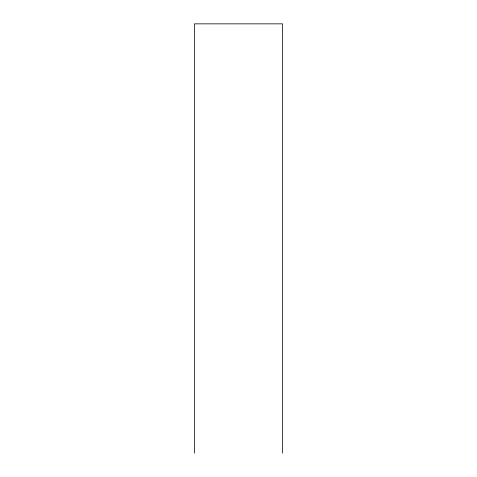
<?xml version="1.0" encoding="UTF-8"?>
<svg xmlns="http://www.w3.org/2000/svg" width="477" height="477" viewBox="0 0 477 477"><rect width="100%" height="100%" fill="white"/><g stroke="black" fill="none" stroke-linecap="round" stroke-linejoin="round"><path stroke-width="0.72" d="M282.557 453.15L282.557 23.85L194.443 23.85L194.443 453.15"/></g></svg>
